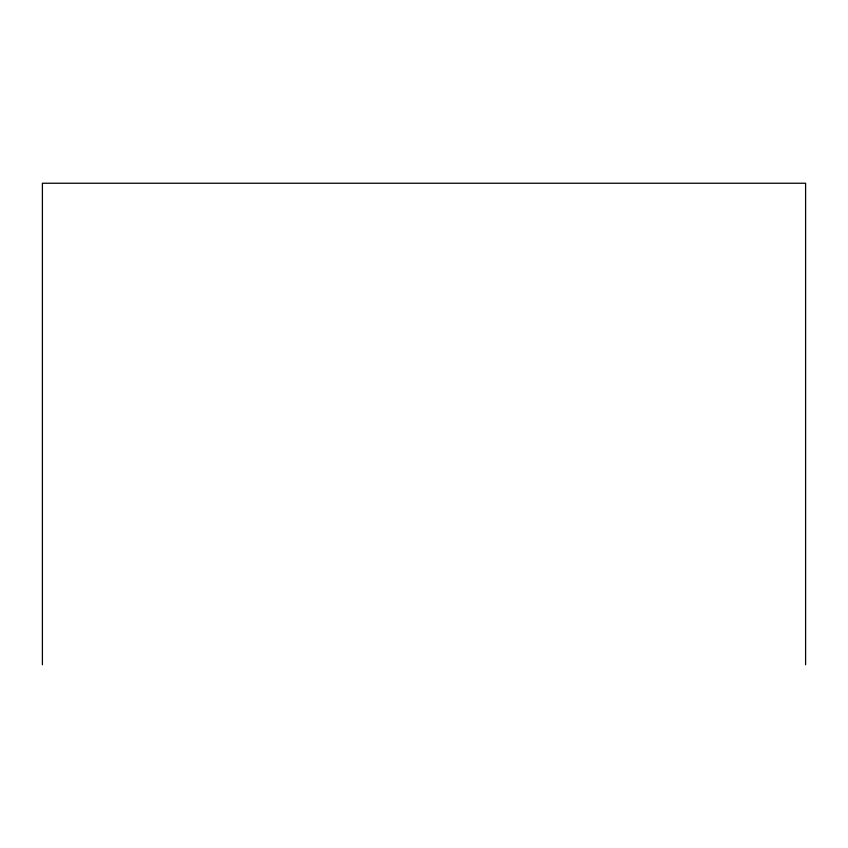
<?xml version="1.0" encoding="UTF-8"?>
<svg xmlns="http://www.w3.org/2000/svg" width="848" height="848" viewBox="0 0 848 848"><rect width="100%" height="100%" fill="white"/><g stroke="black" fill="none" stroke-linecap="round" stroke-linejoin="round"><path stroke-width="1.27" d="M805.6 664.758L805.6 183.242L42.4 183.242L42.4 664.758"/></g></svg>
